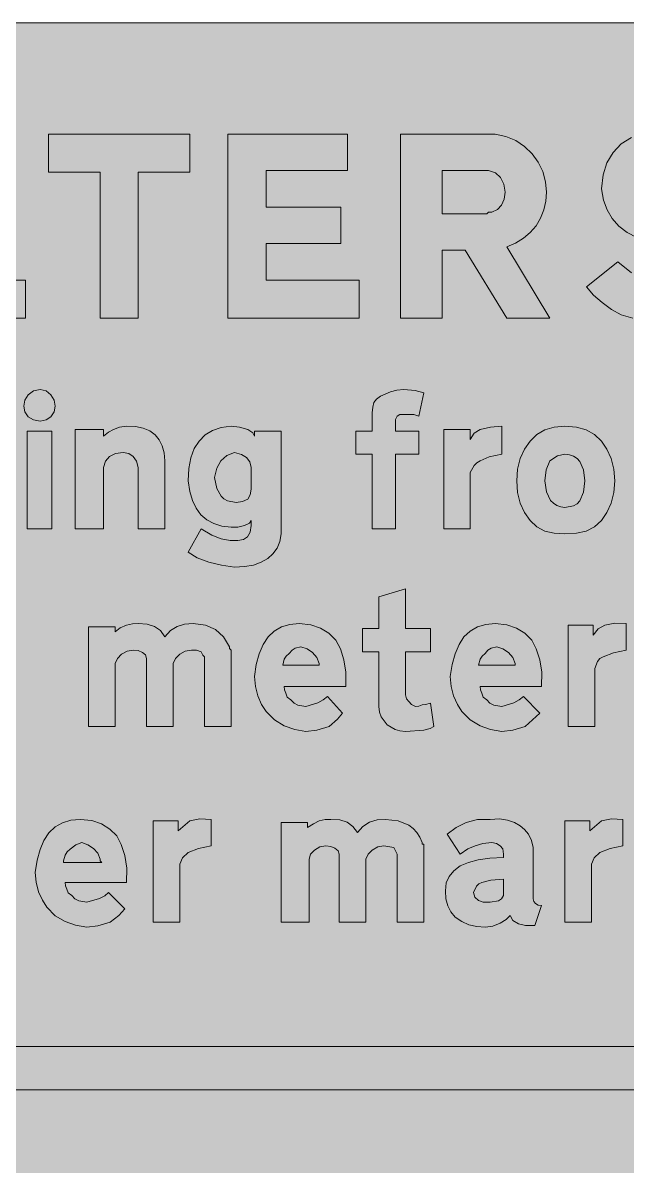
# Model space of a CAD drawing. Header units: metres. Extents: x 10 to 559, y 12 to 260.
# Drawn here: x 182.2 to 247.8, y 135.9 to 259.9 of the extents above; entities that cross this region are included whole.
import ezdxf

# ---------------------------------------------------------------- set-up
doc = ezdxf.new("R2010")
doc.units = ezdxf.units.M
doc.layers.add('FILL_BLACK_000000', color=7, linetype='Continuous', true_color=0x000000)
doc.layers.add('FILL_YELLOW_FFFF00', color=7, linetype='Continuous', true_color=0xffff00)

msp = doc.modelspace()

# ---------------------------------------------------------------- hatches: boundary and pattern name
at = {"layer": 'FILL_BLACK_000000', "true_color": 0x000000}
h = msp.add_hatch(color=7, dxfattribs=at)
h.dxf.hatch_style = 1
h.paths.add_polyline_path([(249.7, 241.88), (249.84, 241.49), (250.12, 241.14), (250.56, 240.84), (251.82, 240.41), (253.62, 240.12), (255.27, 239.79), (256.69, 239.34), (257.9, 238.75), (258.88, 238.03), (259.65, 237.16), (260.2, 236.15), (260.53, 234.97), (260.64, 233.64), (260.45, 232.18), (260.04, 230.91), (259.38, 229.83), (258.5, 228.94), (257.39, 228.24), (256.06, 227.74), (254.5, 227.44), (252.72, 227.34), (251.16, 227.4), (249.73, 227.59), (248.39, 227.87), (247.14, 228.24), (246.07, 228.84), (245.05, 229.57), (244.13, 230.39), (243.36, 231.3), (246.78, 234), (248.26, 232.82), (249.75, 231.97), (251.23, 231.47), (252.72, 231.3), (254.11, 231.46), (254.64, 231.66), (255.06, 231.93), (255.38, 232.27), (255.61, 232.67), (255.78, 233.64), (255.71, 234.09), (255.51, 234.51), (255.17, 234.89), (254.7, 235.21), (253.35, 235.72), (251.46, 235.98), (250.06, 236.25), (248.83, 236.65), (247.76, 237.19), (246.87, 237.87), (246.14, 238.68), (245.59, 239.62), (245.2, 240.7), (244.98, 241.92), (245.17, 243.44), (245.58, 244.75), (246.24, 245.87), (247.12, 246.78), (248.23, 247.49), (249.56, 247.99), (251.12, 248.3), (252.9, 248.4), (255.28, 248.24), (256.39, 248.02), (257.4, 247.68), (258.34, 247.21), (259.24, 246.62), (260.08, 245.93), (260.82, 245.16), (257.94, 242.46), (256.6, 243.3), (255.28, 243.92), (254.04, 244.31), (252.9, 244.44), (251.58, 244.3), (250.6, 243.9), (250.24, 243.6), (249.96, 243.22), (249.77, 242.79), (249.66, 242.28), (249.7, 241.88)])
h = msp.add_hatch(color=7, dxfattribs=at)
h.dxf.hatch_style = 1
h.paths.add_polyline_path([(172.62, 232.02), (182.52, 232.02), (182.52, 227.88), (168.3, 227.88), (168.3, 247.86), (181.26, 247.86), (181.26, 243.9), (172.62, 243.9), (172.62, 239.94), (180.72, 239.94), (180.72, 235.98), (172.62, 235.98), (172.62, 232.02)])
h = msp.add_hatch(color=7, dxfattribs=at)
h.dxf.hatch_style = 1
h.paths.add_polyline_path([(194.76, 227.88), (190.62, 227.88), (190.62, 243.72), (185.04, 243.72), (185.04, 247.86), (200.34, 247.86), (200.34, 243.72), (194.76, 243.72), (194.76, 227.88)])
h = msp.add_hatch(color=7, dxfattribs=at)
h.dxf.hatch_style = 1
h.paths.add_polyline_path([(208.62, 232.02), (218.7, 232.02), (218.7, 227.88), (204.48, 227.88), (204.48, 247.86), (217.44, 247.86), (217.44, 243.9), (208.62, 243.9), (208.62, 239.94), (216.72, 239.94), (216.72, 235.98), (208.62, 235.98), (208.62, 232.02)])
h = msp.add_hatch(color=7, dxfattribs=at)
h.dxf.hatch_style = 1
h.paths.add_polyline_path([(223.2, 227.88), (223.2, 247.86), (233.46, 247.86), (234.63, 247.61), (235.7, 247.15), (236.65, 246.52), (237.47, 245.72), (238.13, 244.8), (238.62, 243.78), (238.93, 242.69), (239.04, 241.56), (238.97, 240.57), (238.74, 239.62), (238.39, 238.73), (237.89, 237.91), (237.27, 237.18), (236.53, 236.55), (235.68, 236.02), (234.72, 235.62), (239.4, 227.88), (234.72, 227.88), (230.22, 235.26), (227.7, 235.26), (227.7, 227.88), (223.2, 227.88)])
h.paths.add_polyline_path([(232.74, 239.4), (232.92, 239.4), (233.1, 239.4), (233.7, 239.66), (234.16, 240.14), (234.44, 240.79), (234.54, 241.56), (234.41, 242.43), (234.05, 243.13), (233.48, 243.64), (232.74, 243.9), (227.7, 243.9), (227.7, 239.22), (232.56, 239.22), (232.74, 239.4)], flags=16)
h = msp.add_hatch(color=7, dxfattribs=at)
h.dxf.hatch_style = 1
h.paths.add_polyline_path([(185.63, 217.71), (185.29, 217.19), (184.77, 216.85), (184.14, 216.72), (183.4, 216.85), (182.84, 217.19), (182.47, 217.71), (182.34, 218.34), (182.47, 219), (182.84, 219.58), (183.4, 219.99), (184.14, 220.14), (184.77, 219.99), (185.29, 219.58), (185.63, 219), (185.76, 218.34), (185.63, 217.71)])
h = msp.add_hatch(color=7, dxfattribs=at)
h.dxf.hatch_style = 1
h.paths.add_polyline_path([(220.14, 205.02), (220.14, 213.12), (218.34, 213.12), (218.34, 215.64), (220.14, 215.64), (220.14, 217.62), (220.18, 218.23), (220.32, 218.72), (220.6, 219.11), (221.04, 219.42), (222.1, 219.91), (222.79, 220.08), (223.56, 220.14), (224.78, 220.03), (225.72, 219.78), (225.18, 217.26), (224.66, 217.42), (224.28, 217.44), (223.38, 217.44), (223.11, 217.42), (222.84, 217.26), (222.66, 216.9), (222.66, 215.64), (225.18, 215.64), (225.18, 213.12), (222.66, 213.12), (222.66, 205.02), (220.14, 205.02)])
h = msp.add_hatch(color=7, dxfattribs=at)
h.dxf.hatch_style = 1
h.paths.add_polyline_path([(194.76, 205.02), (194.76, 211.14), (194.76, 211.32), (194.76, 211.5), (194.76, 211.68), (194.56, 212.39), (194.22, 212.89), (193.75, 213.2), (193.14, 213.3), (192.3, 213.2), (191.65, 212.89), (191.22, 212.39), (190.98, 211.68), (190.98, 205.02), (187.92, 205.02), (187.92, 215.82), (190.98, 215.82), (190.98, 215.1), (191.52, 215.53), (192.06, 215.82), (192.71, 216.07), (193.5, 216.18), (194.45, 216.12), (195.29, 215.94), (196, 215.65), (196.58, 215.23), (197.04, 214.7), (197.37, 214.05), (197.57, 213.29), (197.64, 212.4), (197.64, 205.02), (194.76, 205.02)])
h = msp.add_hatch(color=7, dxfattribs=at)
h.dxf.hatch_style = 1
h.paths.add_polyline_path([(209.81, 202.93), (209.37, 202.31), (208.8, 201.8), (208.09, 201.4), (207.25, 201.11), (206.29, 200.94), (205.2, 200.88), (203.8, 201.08), (202.41, 201.42), (201.15, 201.89), (200.16, 202.5), (201.6, 205.02), (202.75, 204.34), (203.76, 203.94), (204.73, 203.78), (205.56, 203.76), (206.16, 203.86), (206.62, 204.16), (206.9, 204.67), (207, 205.38), (207, 205.92), (206.84, 205.65), (206.28, 205.38), (205.56, 205.22), (204.84, 205.2), (203.83, 205.34), (202.94, 205.61), (202.19, 206.02), (201.55, 206.57), (201.04, 207.27), (200.64, 208.11), (200.35, 209.1), (200.16, 210.24), (200.24, 211.57), (200.46, 212.74), (200.83, 213.73), (201.35, 214.56), (202.01, 215.22), (202.82, 215.71), (203.76, 216.03), (204.84, 216.18), (205.74, 216.07), (206.64, 215.82), (207.18, 215.46), (207.36, 215.1), (207.36, 215.64), (210.24, 215.64), (210.24, 204.48), (210.1, 203.65), (209.81, 202.93)])
h.paths.add_polyline_path([(206.5, 212.76), (205.94, 213.1), (205.2, 213.3), (204.36, 213), (203.71, 212.42), (203.28, 211.6), (203.04, 210.6), (203.28, 209.42), (203.74, 208.57), (204.05, 208.28), (204.43, 208.07), (205.38, 207.9), (206.08, 208.01), (206.64, 208.26), (206.89, 208.73), (207, 209.34), (207, 211.68), (206.87, 212.29), (206.5, 212.76)], flags=16)
h = msp.add_hatch(color=7, dxfattribs=at)
h.dxf.hatch_style = 1
h.paths.add_polyline_path([(227.88, 215.82), (230.76, 215.82), (230.76, 214.74), (231.17, 215.41), (231.84, 215.82), (232.94, 216.07), (234.18, 216.18), (234.18, 213.12), (232.81, 212.83), (231.84, 212.4), (231.47, 212.2), (231.17, 211.9), (230.76, 211.14), (230.76, 205.02), (227.88, 205.02), (227.88, 215.82)])
h = msp.add_hatch(color=7, dxfattribs=at)
h.dxf.hatch_style = 1
h.paths.add_polyline_path([(246.04, 207.81), (245.58, 206.8), (244.98, 205.92), (244.23, 205.24), (243.34, 204.79), (242.27, 204.55), (241.02, 204.48), (239.87, 204.55), (238.86, 204.79), (237.98, 205.24), (237.24, 205.92), (236.64, 206.8), (236.18, 207.81), (235.9, 208.96), (235.8, 210.24), (235.9, 211.52), (236.18, 212.67), (236.64, 213.68), (237.24, 214.56), (237.98, 215.27), (238.86, 215.77), (239.87, 216.08), (241.02, 216.18), (242.27, 216.08), (243.34, 215.77), (244.23, 215.27), (244.98, 214.56), (245.58, 213.68), (246.04, 212.67), (246.32, 211.52), (246.42, 210.24), (246.32, 208.96), (246.04, 207.81)])
h.paths.add_polyline_path([(242.64, 212.35), (242.34, 212.68), (241.96, 212.92), (241.53, 213.07), (241.02, 213.12), (240.21, 212.96), (239.4, 212.4), (238.99, 211.45), (238.86, 210.24), (239.02, 209.03), (239.47, 208.12), (239.78, 207.8), (240.15, 207.56), (240.57, 207.41), (241.02, 207.36), (241.96, 207.52), (242.34, 207.74), (242.64, 208.08), (243.04, 209.02), (243.18, 210.24), (243.04, 211.45), (242.64, 212.35)], flags=16)
h = msp.add_hatch(color=7, dxfattribs=at)
h.dxf.hatch_style = 1
h.paths.add_polyline_path([(185.4, 215.64), (185.4, 205.02), (182.7, 205.02), (182.7, 215.64), (185.4, 215.64)])
h = msp.add_hatch(color=7, dxfattribs=at)
h.dxf.hatch_style = 1
h.paths.add_polyline_path([(226.44, 194.22), (226.44, 191.7), (223.74, 191.7), (223.74, 187.02), (223.85, 186.59), (224.1, 186.3), (224.39, 185.96), (224.82, 185.76), (225.18, 185.78), (225.54, 185.94), (225.92, 185.96), (226.44, 186.12), (226.8, 183.6), (226.4, 183.36), (225.74, 183.19), (223.74, 183.06), (223.13, 183.12), (222.61, 183.28), (221.76, 183.78), (221.11, 184.63), (220.92, 185.15), (220.86, 185.76), (220.86, 191.7), (219.06, 191.7), (219.06, 194.22), (220.86, 194.22), (220.86, 197.64), (223.74, 198.54), (223.74, 194.22), (226.44, 194.22)])
h = msp.add_hatch(color=7, dxfattribs=at)
h.dxf.hatch_style = 1
h.paths.add_polyline_path([(199.86, 191.76), (199.26, 191.43), (198.8, 190.97), (198.54, 190.44), (198.54, 183.6), (195.66, 183.6), (195.66, 190.98), (195.54, 191.35), (195.21, 191.63), (194.75, 191.82), (194.22, 191.88), (193.56, 191.76), (192.96, 191.43), (192.5, 190.97), (192.24, 190.44), (192.24, 183.6), (189.36, 183.6), (189.36, 194.4), (192.24, 194.4), (192.24, 193.86), (192.8, 194.29), (193.5, 194.58), (194.13, 194.74), (194.76, 194.76), (195.74, 194.69), (196.54, 194.44), (197.16, 194), (197.64, 193.32), (198.24, 194), (198.97, 194.44), (199.79, 194.69), (200.7, 194.76), (202.05, 194.59), (203.15, 194.11), (204.02, 193.32), (204.66, 192.24), (204.66, 192.06), (204.84, 191.88), (204.84, 183.6), (201.96, 183.6), (201.96, 190.98), (201.94, 191.16), (201.78, 191.34), (201.6, 191.7), (201.06, 191.86), (200.52, 191.88), (199.86, 191.76)])
h = msp.add_hatch(color=7, dxfattribs=at)
h.dxf.hatch_style = 1
h.paths.add_polyline_path([(210.62, 187.56), (210.78, 187.2), (210.91, 186.77), (211.32, 186.48), (211.65, 186.14), (212.06, 185.92), (212.94, 185.76), (214.24, 186.16), (214.81, 186.47), (215.28, 186.84), (216.9, 185.04), (216.38, 184.39), (215.46, 183.6), (214.13, 183.19), (212.94, 183.06), (211.73, 183.27), (210.58, 183.67), (209.52, 184.3), (208.62, 185.22), (208.12, 185.99), (207.72, 186.91), (207.46, 187.93), (207.36, 189), (207.55, 190.33), (207.87, 191.49), (208.3, 192.48), (208.84, 193.3), (209.51, 193.93), (210.3, 194.39), (211.2, 194.67), (212.22, 194.76), (213.47, 194.63), (214.54, 194.26), (215.43, 193.7), (216.18, 192.96), (216.68, 192.02), (217.06, 190.84), (217.27, 189.47), (217.26, 187.92), (210.6, 187.92), (210.62, 187.56)])
h.paths.add_polyline_path([(214.38, 190.44), (214.12, 191.08), (213.66, 191.61), (213.06, 192.01), (212.4, 192.24), (211.77, 192.08), (211.44, 191.86), (211.14, 191.52), (210.8, 191.22), (210.58, 190.89), (210.42, 190.26), (214.38, 190.26), (214.38, 190.44)], flags=16)
h = msp.add_hatch(color=7, dxfattribs=at)
h.dxf.hatch_style = 1
h.paths.add_polyline_path([(231.86, 187.56), (232.02, 187.2), (232.15, 186.77), (232.56, 186.48), (232.89, 186.14), (233.3, 185.92), (234.18, 185.76), (235.48, 186.16), (236.05, 186.47), (236.52, 186.84), (238.32, 185.04), (236.7, 183.6), (235.37, 183.19), (234.18, 183.06), (232.97, 183.27), (231.82, 183.67), (230.76, 184.3), (229.86, 185.22), (229.36, 185.99), (228.96, 186.91), (228.7, 187.93), (228.6, 189), (228.79, 190.33), (229.11, 191.49), (229.54, 192.48), (230.08, 193.3), (230.75, 193.93), (231.54, 194.39), (232.44, 194.67), (233.46, 194.76), (234.71, 194.63), (235.78, 194.26), (236.67, 193.7), (237.42, 192.96), (237.92, 192.02), (238.3, 190.84), (238.51, 189.47), (238.5, 187.92), (231.84, 187.92), (231.86, 187.56)])
h.paths.add_polyline_path([(235.62, 190.44), (235.36, 191.08), (234.9, 191.61), (234.3, 192.01), (233.64, 192.24), (233.01, 192.08), (232.68, 191.86), (232.38, 191.52), (232.04, 191.22), (231.82, 190.89), (231.66, 190.26), (235.62, 190.26), (235.62, 190.44)], flags=16)
h = msp.add_hatch(color=7, dxfattribs=at)
h.dxf.hatch_style = 1
h.paths.add_polyline_path([(241.38, 194.58), (244.08, 194.58), (244.08, 193.5), (244.64, 194.17), (245.34, 194.58), (246.44, 194.8), (247.68, 194.76), (247.68, 191.88), (246.28, 191.59), (245.16, 191.16), (244.82, 190.96), (244.57, 190.66), (244.26, 189.9), (244.26, 183.6), (241.38, 183.6), (241.38, 194.58)])
h = msp.add_hatch(color=7, dxfattribs=at)
h.dxf.hatch_style = 1
h.paths.add_polyline_path([(186.86, 166.32), (187.02, 165.96), (187.15, 165.53), (187.56, 165.24), (187.89, 164.9), (188.3, 164.68), (189.18, 164.52), (190.55, 164.92), (191.13, 165.23), (191.52, 165.6), (193.32, 163.8), (192.64, 163.08), (191.7, 162.36), (190.37, 161.95), (189.18, 161.82), (187.97, 162.03), (186.82, 162.43), (185.76, 163.06), (184.86, 163.98), (184.36, 164.75), (183.96, 165.67), (183.7, 166.69), (183.6, 167.76), (183.79, 169.09), (184.11, 170.25), (184.54, 171.24), (185.08, 172.06), (185.75, 172.69), (186.54, 173.15), (187.44, 173.43), (188.46, 173.52), (189.71, 173.39), (190.78, 173.02), (191.67, 172.46), (192.42, 171.72), (192.92, 170.78), (193.3, 169.6), (193.51, 168.23), (193.5, 166.68), (186.84, 166.68), (186.86, 166.32)])
h.paths.add_polyline_path([(190.62, 169.02), (190.62, 169.2), (190.36, 169.84), (189.9, 170.37), (189.3, 170.77), (188.64, 171), (188.01, 170.77), (187.38, 170.28), (187.04, 169.98), (186.82, 169.65), (186.66, 169.02), (186.66, 168.84), (190.8, 168.84), (190.62, 169.02)], flags=16)
h = msp.add_hatch(color=7, dxfattribs=at)
h.dxf.hatch_style = 1
h.paths.add_polyline_path([(196.38, 173.34), (199.08, 173.34), (199.08, 172.26), (200.34, 173.34), (201.44, 173.56), (202.68, 173.52), (202.68, 170.64), (201.28, 170.35), (200.16, 169.92), (199.57, 169.36), (199.26, 168.66), (199.26, 162.36), (196.38, 162.36), (196.38, 173.34)])
h = msp.add_hatch(color=7, dxfattribs=at)
h.dxf.hatch_style = 1
h.paths.add_polyline_path([(220.74, 170.52), (220.14, 170.19), (219.68, 169.73), (219.42, 169.2), (219.42, 162.36), (216.54, 162.36), (216.54, 169.74), (216.42, 170.11), (216.09, 170.39), (215.63, 170.58), (215.1, 170.64), (214.44, 170.52), (213.86, 170.19), (213.45, 169.73), (213.3, 169.2), (213.3, 162.36), (210.24, 162.36), (210.24, 173.16), (213.12, 173.16), (213.12, 172.62), (213.75, 173.05), (214.38, 173.34), (215.01, 173.5), (215.64, 173.52), (216.62, 173.45), (217.42, 173.2), (218.04, 172.76), (218.52, 172.08), (219.12, 172.76), (219.85, 173.2), (220.67, 173.45), (221.58, 173.52), (222.96, 173.35), (224.1, 172.87), (224.57, 172.51), (224.97, 172.08), (225.3, 171.57), (225.54, 171), (225.56, 170.84), (225.72, 170.82), (225.72, 170.64), (225.72, 162.36), (222.84, 162.36), (222.84, 169.74), (222.66, 170.1), (222.48, 170.46), (221.4, 170.64), (220.74, 170.52)])
h = msp.add_hatch(color=7, dxfattribs=at)
h.dxf.hatch_style = 1
h.paths.add_polyline_path([(236.74, 162.02), (235.98, 162.18), (235.39, 162.56), (235.08, 163.08), (234.66, 162.66), (234, 162.25), (233.21, 161.94), (232.38, 161.82), (231.47, 161.89), (230.62, 162.09), (229.85, 162.43), (229.14, 162.9), (228.67, 163.48), (228.33, 164.14), (228.13, 164.9), (228.06, 165.78), (228.16, 166.63), (228.46, 167.33), (228.97, 167.93), (229.68, 168.48), (230.56, 168.85), (231.61, 169.13), (232.87, 169.32), (234.36, 169.38), (234.36, 169.74), (234.31, 170.32), (234, 170.64), (233.62, 170.89), (233.1, 171), (232.13, 170.89), (231.3, 170.64), (230.49, 170.32), (229.68, 169.74), (228.24, 171.9), (229.22, 172.63), (230.31, 173.18), (231.53, 173.49), (232.92, 173.52), (233.93, 173.56), (234.81, 173.43), (235.55, 173.17), (236.16, 172.8), (236.66, 172.43), (237.08, 171.9), (237.4, 171.23), (237.6, 170.46), (237.6, 164.88), (237.66, 164.62), (237.85, 164.38), (238.13, 164.22), (238.5, 164.16), (237.78, 162), (236.74, 162.02)])
h.paths.add_polyline_path([(231.66, 164.7), (232.15, 164.54), (232.92, 164.52), (233.84, 164.68), (234.16, 164.9), (234.36, 165.24), (234.36, 167.04), (232.99, 166.93), (232.02, 166.68), (231.68, 166.51), (231.43, 166.27), (231.12, 165.6), (231.25, 165.08), (231.66, 164.7)], flags=16)
h = msp.add_hatch(color=7, dxfattribs=at)
h.dxf.hatch_style = 1
h.paths.add_polyline_path([(241.02, 173.34), (243.72, 173.34), (243.72, 172.26), (244.98, 173.34), (246.08, 173.56), (247.32, 173.52), (247.32, 170.64), (245.93, 170.35), (244.8, 169.92), (244.21, 169.36), (243.9, 168.66), (243.9, 162.36), (241.02, 162.36), (241.02, 173.34)])
h = msp.add_hatch(color=7, dxfattribs=at)
h.dxf.hatch_style = 1
h.paths.add_polyline_path([(63.54, 144.18), (63.54, 148.86), (496.98, 148.86), (492.3, 153.54), (499.32, 153.54), (506.34, 146.52), (499.32, 139.32), (492.3, 139.32), (496.98, 144.18), (63.54, 144.18)])
at = {"layer": 'FILL_YELLOW_FFFF00', "true_color": 0xffff00}
h = msp.add_hatch(color=7, dxfattribs=at)
h.dxf.hatch_style = 1
h.paths.add_polyline_path([(553.87, 259.76), (555.21, 259.31), (556.42, 258.63), (557.46, 257.76), (558.3, 256.72), (558.92, 255.51), (559.31, 254.17), (559.44, 252.72), (559.44, 18.9), (559.4, 17.64), (559.08, 16.38), (558.41, 15.05), (557.46, 13.86), (556.32, 12.94), (555.08, 12.33), (553.76, 11.99), (552.42, 11.88), (17.46, 11.88), (16.12, 11.99), (14.81, 12.33), (13.56, 12.94), (12.42, 13.86), (11.48, 15.03), (10.8, 16.31), (10.4, 17.63), (10.26, 18.9), (10.26, 252.72), (10.4, 254.07), (10.8, 255.42), (11.48, 256.66), (12.42, 257.76), (13.52, 258.7), (14.76, 259.38), (16.11, 259.78), (17.46, 259.92), (552.42, 259.92), (553.87, 259.76)])

# ---------------------------------------------------------------- linework, layer by layer
at = {"layer": 'FILL_BLACK_000000', "lineweight": 0, "true_color": 0x000000}
for points in [[(172.62, 232.02), (182.52, 232.02), (182.52, 227.88), (168.3, 227.88), (168.3, 247.86), (181.26, 247.86), (181.26, 243.9), (172.62, 243.9), (172.62, 239.94), (180.72, 239.94), (180.72, 235.98), (172.62, 235.98)], [(194.76, 227.88), (190.62, 227.88), (190.62, 243.72), (185.04, 243.72), (185.04, 247.86), (200.34, 247.86), (200.34, 243.72), (194.76, 243.72)], [(208.62, 232.02), (218.7, 232.02), (218.7, 227.88), (204.48, 227.88), (204.48, 247.86), (217.44, 247.86), (217.44, 243.9), (208.62, 243.9), (208.62, 239.94), (216.72, 239.94), (216.72, 235.98), (208.62, 235.98)], [(223.2, 227.88), (223.2, 247.86), (233.46, 247.86), (234.63, 247.61), (235.7, 247.15), (236.65, 246.52), (237.47, 245.72), (238.13, 244.8), (238.62, 243.78), (238.93, 242.69), (239.04, 241.56), (238.97, 240.57), (238.74, 239.62), (238.39, 238.73), (237.89, 237.91), (237.27, 237.18), (236.53, 236.55), (235.68, 236.02), (234.72, 235.62), (239.4, 227.88), (234.72, 227.88), (230.22, 235.26), (227.7, 235.26), (227.7, 227.88)], [(232.74, 239.4), (232.92, 239.4), (233.1, 239.4), (233.7, 239.66), (234.16, 240.14), (234.44, 240.79), (234.54, 241.56), (234.41, 242.43), (234.05, 243.13), (233.48, 243.64), (232.74, 243.9), (227.7, 243.9), (227.7, 239.22), (232.56, 239.22)], [(185.63, 217.71), (185.29, 217.19), (184.77, 216.85), (184.14, 216.72), (183.4, 216.85), (182.84, 217.19), (182.47, 217.71), (182.34, 218.34), (182.47, 219), (182.84, 219.58), (183.4, 219.99), (184.14, 220.14), (184.77, 219.99), (185.29, 219.58), (185.63, 219), (185.76, 218.34)], [(220.14, 205.02), (220.14, 213.12), (218.34, 213.12), (218.34, 215.64), (220.14, 215.64), (220.14, 217.62), (220.18, 218.23), (220.32, 218.72), (220.6, 219.11), (221.04, 219.42), (222.1, 219.91), (222.79, 220.08), (223.56, 220.14), (224.78, 220.03), (225.72, 219.78), (225.18, 217.26), (224.66, 217.42), (224.28, 217.44), (223.38, 217.44), (223.11, 217.42), (222.84, 217.26), (222.66, 216.9), (222.66, 215.64), (225.18, 215.64), (225.18, 213.12), (222.66, 213.12), (222.66, 205.02)], [(194.76, 205.02), (194.76, 211.14), (194.76, 211.32), (194.76, 211.5), (194.76, 211.68), (194.56, 212.39), (194.22, 212.89), (193.75, 213.2), (193.14, 213.3), (192.3, 213.2), (191.65, 212.89), (191.22, 212.39), (190.98, 211.68), (190.98, 205.02), (187.92, 205.02), (187.92, 215.82), (190.98, 215.82), (190.98, 215.1), (191.52, 215.53), (192.06, 215.82), (192.71, 216.07), (193.5, 216.18), (194.45, 216.12), (195.29, 215.94), (196, 215.65), (196.58, 215.23), (197.04, 214.7), (197.37, 214.05), (197.57, 213.29), (197.64, 212.4), (197.64, 205.02)], [(209.81, 202.93), (209.37, 202.31), (208.8, 201.8), (208.09, 201.4), (207.25, 201.11), (206.29, 200.94), (205.2, 200.88), (203.8, 201.08), (202.41, 201.42), (201.15, 201.89), (200.16, 202.5), (201.6, 205.02), (202.75, 204.34), (203.76, 203.94), (204.73, 203.78), (205.56, 203.76), (206.16, 203.86), (206.62, 204.16), (206.9, 204.67), (207, 205.38), (207, 205.92), (206.84, 205.65), (206.28, 205.38), (205.56, 205.22), (204.84, 205.2), (203.83, 205.34), (202.94, 205.61), (202.19, 206.02), (201.55, 206.57), (201.04, 207.27), (200.64, 208.11), (200.35, 209.1), (200.16, 210.24), (200.24, 211.57), (200.46, 212.74), (200.83, 213.73), (201.35, 214.56), (202.01, 215.22), (202.82, 215.71), (203.76, 216.03), (204.84, 216.18), (205.74, 216.07), (206.64, 215.82), (207.18, 215.46), (207.36, 215.1), (207.36, 215.64), (210.24, 215.64), (210.24, 204.48), (210.1, 203.65)], [(227.88, 215.82), (230.76, 215.82), (230.76, 214.74), (231.17, 215.41), (231.84, 215.82), (232.94, 216.07), (234.18, 216.18), (234.18, 213.12), (232.81, 212.83), (231.84, 212.4), (231.47, 212.2), (231.17, 211.9), (230.76, 211.14), (230.76, 205.02), (227.88, 205.02)], [(246.04, 207.81), (245.58, 206.8), (244.98, 205.92), (244.23, 205.24), (243.34, 204.79), (242.27, 204.55), (241.02, 204.48), (239.87, 204.55), (238.86, 204.79), (237.98, 205.24), (237.24, 205.92), (236.64, 206.8), (236.18, 207.81), (235.9, 208.96), (235.8, 210.24), (235.9, 211.52), (236.18, 212.67), (236.64, 213.68), (237.24, 214.56), (237.98, 215.27), (238.86, 215.77), (239.87, 216.08), (241.02, 216.18), (242.27, 216.08), (243.34, 215.77), (244.23, 215.27), (244.98, 214.56), (245.58, 213.68), (246.04, 212.67), (246.32, 211.52), (246.42, 210.24), (246.32, 208.96)], [(185.4, 215.64), (185.4, 205.02), (182.7, 205.02), (182.7, 215.64)], [(206.5, 212.76), (205.94, 213.1), (205.2, 213.3), (204.36, 213), (203.71, 212.42), (203.28, 211.6), (203.04, 210.6), (203.28, 209.42), (203.74, 208.57), (204.05, 208.28), (204.43, 208.07), (205.38, 207.9), (206.08, 208.01), (206.64, 208.26), (206.89, 208.73), (207, 209.34), (207, 211.68), (206.87, 212.29)], [(242.64, 212.35), (242.34, 212.68), (241.96, 212.92), (241.53, 213.07), (241.02, 213.12), (240.21, 212.96), (239.4, 212.4), (238.99, 211.45), (238.86, 210.24), (239.02, 209.03), (239.47, 208.12), (239.78, 207.8), (240.15, 207.56), (240.57, 207.41), (241.02, 207.36), (241.96, 207.52), (242.34, 207.74), (242.64, 208.08), (243.04, 209.02), (243.18, 210.24), (243.04, 211.45)], [(226.44, 194.22), (226.44, 191.7), (223.74, 191.7), (223.74, 187.02), (223.85, 186.59), (224.1, 186.3), (224.39, 185.96), (224.82, 185.76), (225.18, 185.78), (225.54, 185.94), (225.92, 185.96), (226.44, 186.12), (226.8, 183.6), (226.4, 183.36), (225.74, 183.19), (223.74, 183.06), (223.13, 183.12), (222.61, 183.28), (221.76, 183.78), (221.11, 184.63), (220.92, 185.15), (220.86, 185.76), (220.86, 191.7), (219.06, 191.7), (219.06, 194.22), (220.86, 194.22), (220.86, 197.64), (223.74, 198.54), (223.74, 194.22)], [(199.86, 191.76), (199.26, 191.43), (198.8, 190.97), (198.54, 190.44), (198.54, 183.6), (195.66, 183.6), (195.66, 190.98), (195.54, 191.35), (195.21, 191.63), (194.75, 191.82), (194.22, 191.88), (193.56, 191.76), (192.96, 191.43), (192.5, 190.97), (192.24, 190.44), (192.24, 183.6), (189.36, 183.6), (189.36, 194.4), (192.24, 194.4), (192.24, 193.86), (192.8, 194.29), (193.5, 194.58), (194.13, 194.74), (194.76, 194.76), (195.74, 194.69), (196.54, 194.44), (197.16, 194), (197.64, 193.32), (198.24, 194), (198.97, 194.44), (199.79, 194.69), (200.7, 194.76), (202.05, 194.59), (203.15, 194.11), (204.02, 193.32), (204.66, 192.24), (204.66, 192.06), (204.84, 191.88), (204.84, 183.6), (201.96, 183.6), (201.96, 190.98), (201.94, 191.16), (201.78, 191.34), (201.6, 191.7), (201.06, 191.86), (200.52, 191.88)], [(210.62, 187.56), (210.78, 187.2), (210.91, 186.77), (211.32, 186.48), (211.65, 186.14), (212.06, 185.92), (212.94, 185.76), (214.24, 186.16), (214.81, 186.47), (215.28, 186.84), (216.9, 185.04), (216.38, 184.39), (215.46, 183.6), (214.13, 183.19), (212.94, 183.06), (211.73, 183.27), (210.58, 183.67), (209.52, 184.3), (208.62, 185.22), (208.12, 185.99), (207.72, 186.91), (207.46, 187.93), (207.36, 189), (207.55, 190.33), (207.87, 191.49), (208.3, 192.48), (208.84, 193.3), (209.51, 193.93), (210.3, 194.39), (211.2, 194.67), (212.22, 194.76), (213.47, 194.63), (214.54, 194.26), (215.43, 193.7), (216.18, 192.96), (216.68, 192.02), (217.06, 190.84), (217.27, 189.47), (217.26, 187.92), (210.6, 187.92)], [(231.86, 187.56), (232.02, 187.2), (232.15, 186.77), (232.56, 186.48), (232.89, 186.14), (233.3, 185.92), (234.18, 185.76), (235.48, 186.16), (236.05, 186.47), (236.52, 186.84), (238.32, 185.04), (236.7, 183.6), (235.37, 183.19), (234.18, 183.06), (232.97, 183.27), (231.82, 183.67), (230.76, 184.3), (229.86, 185.22), (229.36, 185.99), (228.96, 186.91), (228.7, 187.93), (228.6, 189), (228.79, 190.33), (229.11, 191.49), (229.54, 192.48), (230.08, 193.3), (230.75, 193.93), (231.54, 194.39), (232.44, 194.67), (233.46, 194.76), (234.71, 194.63), (235.78, 194.26), (236.67, 193.7), (237.42, 192.96), (237.92, 192.02), (238.3, 190.84), (238.51, 189.47), (238.5, 187.92), (231.84, 187.92)], [(241.38, 194.58), (244.08, 194.58), (244.08, 193.5), (244.64, 194.17), (245.34, 194.58), (246.44, 194.8), (247.68, 194.76), (247.68, 191.88), (246.28, 191.59), (245.16, 191.16), (244.82, 190.96), (244.57, 190.66), (244.26, 189.9), (244.26, 183.6), (241.38, 183.6)], [(214.38, 190.44), (214.12, 191.08), (213.66, 191.61), (213.06, 192.01), (212.4, 192.24), (211.77, 192.08), (211.44, 191.86), (211.14, 191.52), (210.8, 191.22), (210.58, 190.89), (210.42, 190.26), (214.38, 190.26)], [(235.62, 190.44), (235.36, 191.08), (234.9, 191.61), (234.3, 192.01), (233.64, 192.24), (233.01, 192.08), (232.68, 191.86), (232.38, 191.52), (232.04, 191.22), (231.82, 190.89), (231.66, 190.26), (235.62, 190.26)], [(186.86, 166.32), (187.02, 165.96), (187.15, 165.53), (187.56, 165.24), (187.89, 164.9), (188.3, 164.68), (189.18, 164.52), (190.55, 164.92), (191.13, 165.23), (191.52, 165.6), (193.32, 163.8), (192.64, 163.08), (191.7, 162.36), (190.37, 161.95), (189.18, 161.82), (187.97, 162.03), (186.82, 162.43), (185.76, 163.06), (184.86, 163.98), (184.36, 164.75), (183.96, 165.67), (183.7, 166.69), (183.6, 167.76), (183.79, 169.09), (184.11, 170.25), (184.54, 171.24), (185.08, 172.06), (185.75, 172.69), (186.54, 173.15), (187.44, 173.43), (188.46, 173.52), (189.71, 173.39), (190.78, 173.02), (191.67, 172.46), (192.42, 171.72), (192.92, 170.78), (193.3, 169.6), (193.51, 168.23), (193.5, 166.68), (186.84, 166.68)], [(196.38, 173.34), (199.08, 173.34), (199.08, 172.26), (200.34, 173.34), (201.44, 173.56), (202.68, 173.52), (202.68, 170.64), (201.28, 170.35), (200.16, 169.92), (199.57, 169.36), (199.26, 168.66), (199.26, 162.36), (196.38, 162.36)], [(220.74, 170.52), (220.14, 170.19), (219.68, 169.73), (219.42, 169.2), (219.42, 162.36), (216.54, 162.36), (216.54, 169.74), (216.42, 170.11), (216.09, 170.39), (215.63, 170.58), (215.1, 170.64), (214.44, 170.52), (213.86, 170.19), (213.45, 169.73), (213.3, 169.2), (213.3, 162.36), (210.24, 162.36), (210.24, 173.16), (213.12, 173.16), (213.12, 172.62), (213.75, 173.05), (214.38, 173.34), (215.01, 173.5), (215.64, 173.52), (216.62, 173.45), (217.42, 173.2), (218.04, 172.76), (218.52, 172.08), (219.12, 172.76), (219.85, 173.2), (220.67, 173.45), (221.58, 173.52), (222.96, 173.35), (224.1, 172.87), (224.57, 172.51), (224.97, 172.08), (225.3, 171.57), (225.54, 171), (225.56, 170.84), (225.72, 170.82), (225.72, 170.64), (225.72, 162.36), (222.84, 162.36), (222.84, 169.74), (222.66, 170.1), (222.48, 170.46), (221.4, 170.64)], [(236.74, 162.02), (235.98, 162.18), (235.39, 162.56), (235.08, 163.08), (234.66, 162.66), (234, 162.25), (233.21, 161.94), (232.38, 161.82), (231.47, 161.89), (230.62, 162.09), (229.85, 162.43), (229.14, 162.9), (228.67, 163.48), (228.33, 164.14), (228.13, 164.9), (228.06, 165.78), (228.16, 166.63), (228.46, 167.33), (228.97, 167.93), (229.68, 168.48), (230.56, 168.85), (231.61, 169.13), (232.87, 169.32), (234.36, 169.38), (234.36, 169.74), (234.31, 170.32), (234, 170.64), (233.62, 170.89), (233.1, 171), (232.13, 170.89), (231.3, 170.64), (230.49, 170.32), (229.68, 169.74), (228.24, 171.9), (229.22, 172.63), (230.31, 173.18), (231.53, 173.49), (232.92, 173.52), (233.93, 173.56), (234.81, 173.43), (235.55, 173.17), (236.16, 172.8), (236.66, 172.43), (237.08, 171.9), (237.4, 171.23), (237.6, 170.46), (237.6, 164.88), (237.66, 164.62), (237.85, 164.38), (238.13, 164.22), (238.5, 164.16), (237.78, 162)], [(241.02, 173.34), (243.72, 173.34), (243.72, 172.26), (244.98, 173.34), (246.08, 173.56), (247.32, 173.52), (247.32, 170.64), (245.93, 170.35), (244.8, 169.92), (244.21, 169.36), (243.9, 168.66), (243.9, 162.36), (241.02, 162.36)], [(190.62, 169.02), (190.62, 169.2), (190.36, 169.84), (189.9, 170.37), (189.3, 170.77), (188.64, 171), (188.01, 170.77), (187.38, 170.28), (187.04, 169.98), (186.82, 169.65), (186.66, 169.02), (186.66, 168.84), (190.8, 168.84)], [(231.66, 164.7), (232.15, 164.54), (232.92, 164.52), (233.84, 164.68), (234.16, 164.9), (234.36, 165.24), (234.36, 167.04), (232.99, 166.93), (232.02, 166.68), (231.68, 166.51), (231.43, 166.27), (231.12, 165.6), (231.25, 165.08)], [(63.54, 144.18), (63.54, 148.86), (496.98, 148.86), (492.3, 153.54), (499.32, 153.54), (506.34, 146.52), (499.32, 139.32), (492.3, 139.32), (496.98, 144.18)]]:
    msp.add_lwpolyline(points, close=True, dxfattribs=at)
for points in [[(248.83, 236.65), (247.76, 237.19), (246.87, 237.87), (246.14, 238.68), (245.59, 239.62), (245.2, 240.7), (244.98, 241.92), (245.17, 243.44), (245.58, 244.75), (246.24, 245.87), (247.12, 246.78), (248.23, 247.49)], [(248.39, 227.87), (247.14, 228.24), (246.07, 228.84), (245.05, 229.57), (244.13, 230.39), (243.36, 231.3), (246.78, 234), (248.26, 232.82)]]:
    msp.add_lwpolyline(points, dxfattribs=at)
at = {"layer": 'FILL_YELLOW_FFFF00', "lineweight": 0, "true_color": 0xffff00}
msp.add_lwpolyline([(552.42, 11.88), (17.46, 11.88), (16.12, 11.99), (14.81, 12.33), (13.56, 12.94), (12.42, 13.86), (11.48, 15.03), (10.8, 16.31), (10.4, 17.63), (10.26, 18.9), (10.26, 252.72), (10.4, 254.07), (10.8, 255.42), (11.48, 256.66), (12.42, 257.76), (13.52, 258.7), (14.76, 259.38), (16.11, 259.78), (17.46, 259.92), (552.42, 259.92)], dxfattribs=at)

doc.saveas('drawing.dxf')
